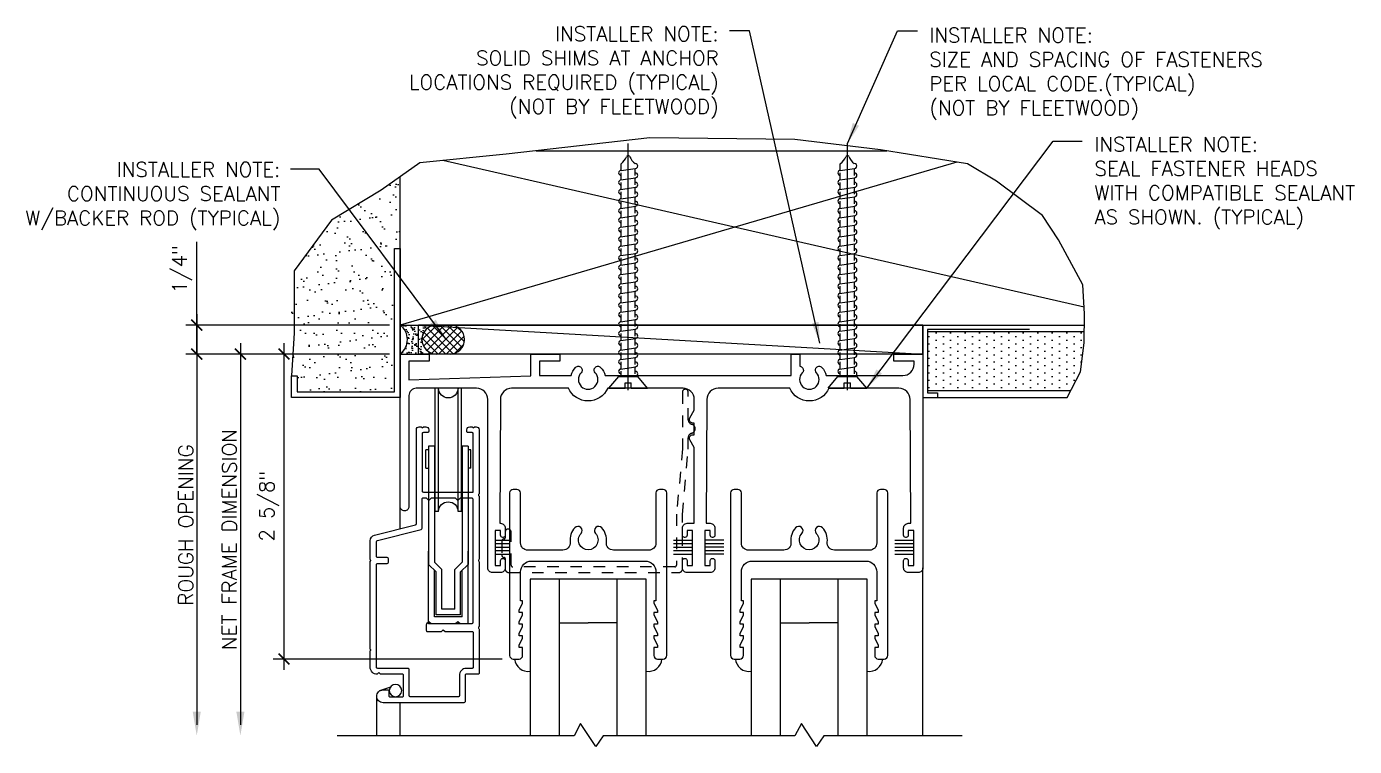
# Model space of a CAD drawing. Extents: x -7 to 195, y 34 to 158.
# Drawn here: x -7.38 to 4.05, y 51.05 to 57.25 of the extents above; entities that cross this region are included whole.
import ezdxf

# ---------------------------------------------------------------- set-up
doc = ezdxf.new("R2010")
doc.units = 0
doc.header["$MEASUREMENT"] = 0
doc.linetypes.add('PHANTOM', pattern=[2.5, 1.25, -0.25, 0.25, -0.25, 0.25, -0.25])
doc.layers.get('0').update_dxf_attribs({"linetype": 'CONTINUOUS'})
doc.layers.get('Defpoints').update_dxf_attribs({"linetype": 'CONTINUOUS'})
for name, color, linetype in [('BREAK', 6, 'CONTINUOUS'), ('DIM', 7, 'CONTINUOUS'), ('FRAME', 1, 'CONTINUOUS'), ('GASKET', 1, 'CONTINUOUS'), ('HATCH', 7, 'CONTINUOUS'), ('MISC', 7, 'CONTINUOUS'), ('SCREEN', 5, 'CONTINUOUS'), ('SEALANT', 1, 'CONTINUOUS'), ('TEXT', 7, 'CONTINUOUS'), ('VENT', 5, 'CONTINUOUS')]:
    doc.layers.add(name, color=color, linetype=linetype)
doc.styles.add('SIMPLEX1', font='simplex.shx')
doc.styles.get("Standard").update_dxf_attribs({"font": 'romans.shx'})
doc.dimstyles.new('1X1', dxfattribs={"dimtxt": 0.125, "dimasz": 0.09375, "dimexe": 0.09375, "dimexo": 0.09375, "dimgap": 0.032, "dimtad": 1, "dimdec": 4, "dimzin": 11, "dimdsep": 46, "dimlunit": 4, "dimtxsty": 'Standard', "dimblk1": 'ARCHTICK', "dimblk2": 'ARCHTICK', "dimsah": 1, "dimcen": 0.09, "dimdle": 0.09375, "dimadec": 0, "dimazin": 0, "dimtfac": 1, "dimtdec": 4, "dimtofl": 0, "dimtmove": 0, "dimatfit": 3, "dimldrblk": 'ARCHTICK', "dimfxl": 0, "dimfrac": 2, "dimtolj": 1, "dimtzin": 0, "dimarcsym": 0})
doc.dimstyles.new('1X1T-A', dxfattribs={"dimtxt": 0.125, "dimasz": 0.09375, "dimexe": 0.09375, "dimexo": 0.09375, "dimgap": 0.032, "dimtad": 1, "dimdec": 5, "dimdsep": 46, "dimlunit": 4, "dimtxsty": 'SIMPLEX1', "dimblk1": 'ARCHTICK', "dimblk2": 'ARROW', "dimsah": 1, "dimcen": 0.03, "dimdle": 0.09375, "dimse2": 1, "dimadec": 0, "dimazin": 0, "dimtfac": 1, "dimtdec": 4, "dimtofl": 0, "dimtmove": 0, "dimatfit": 3, "dimldrblk": 'ARCHTICK', "dimfxl": 0, "dimfrac": 2, "dimtolj": 1, "dimtzin": 0, "dimarcsym": 0})
doc.dimstyles.get("Standard").update_dxf_attribs({"dimtxt": 0.18, "dimasz": 0.18, "dimexe": 0.18, "dimexo": 0.0625, "dimgap": 0.09, "dimtad": 0, "dimtih": 1, "dimtoh": 1, "dimdec": 4, "dimzin": 0, "dimdsep": 46, "dimtxsty": 'Standard', "dimcen": 0.09, "dimadec": 0, "dimazin": 0, "dimtfac": 1, "dimtdec": 4, "dimtofl": 0, "dimtmove": 0, "dimatfit": 3, "dimfxl": 0, "dimtolj": 1, "dimtzin": 0, "dimarcsym": 0})

# ---------------------------------------------------------------- blocks, each defined once
blk = doc.blocks.new('_ARCHTICK')
at = {"color": 0, "linetype": 'ByBlock', "const_width": 0.15}
blk.add_lwpolyline([(-0.5, -0.5), (0.5, 0.5)], dxfattribs=at)
blk = doc.blocks.new('ARROW')
at = {"color": 0, "linetype": 'ByBlock'}
blk.add_solid([(-2.2, -0.37), (-2.2, 0.37), (0, 0)], dxfattribs=at)
at = {"layer": 'Defpoints', "color": 0, "linetype": 'ByBlock'}
blk.add_point((0, 0), dxfattribs=at)
blk = doc.blocks.new('*D42')
at = {"layer": 'Defpoints', "color": 0}
for p in [(-4.164, 54.427), (-5.541, 51.142), (-4.707, 51.142)]:
    blk.add_point(p, dxfattribs=at)
at = {"layer": 'DIM', "color": 0, "lineweight": -2}
for p, q in [((-5.541, 54.521), (-5.541, 51.236)), ((-4.258, 54.427), (-5.635, 54.427))]:
    blk.add_line(p, q, dxfattribs=at)
at = {"layer": 'DIM', "color": 0, "lineweight": -2, "xscale": 0.09375, "yscale": 0.09375, "zscale": 0.09375}
for name, p, rotation in [('_ARCHTICK', (-5.541, 54.427), 90), ('ARROW', (-5.541, 51.142), 270)]:
    blk.add_blockref(name, p, dxfattribs=dict(at, rotation=rotation))
at = {"layer": 'DIM', "color": 0, "insert": (-5.636, 52.831), "char_height": 0.125, "attachment_point": 5, "rotation": 90}
blk.add_mtext('\\A1;NET FRAME DIMENSION', dxfattribs=at)
blk = doc.blocks.new('*D43')
at = {"layer": 'Defpoints', "color": 0}
for p in [(-4.164, 54.677), (-5.917, 51.142), (-4.707, 51.142)]:
    blk.add_point(p, dxfattribs=at)
at = {"layer": 'DIM', "color": 0, "lineweight": -2}
for p, q in [((-4.258, 54.677), (-6.011, 54.677)), ((-5.917, 54.771), (-5.917, 51.236))]:
    blk.add_line(p, q, dxfattribs=at)
at = {"layer": 'DIM', "color": 0, "lineweight": -2, "xscale": 0.09375, "yscale": 0.09375, "zscale": 0.09375}
for name, p, rotation in [('_ARCHTICK', (-5.917, 54.677), 90), ('ARROW', (-5.917, 51.142), 270)]:
    blk.add_blockref(name, p, dxfattribs=dict(at, rotation=rotation))
at = {"layer": 'DIM', "color": 0, "insert": (-6.011, 52.956), "char_height": 0.125, "attachment_point": 5, "rotation": 90}
blk.add_mtext('\\A1;ROUGH OPENING', dxfattribs=at)
blk = doc.blocks.new('*D44')
at = {"layer": 'Defpoints', "color": 0}
for p in [(-4.164, 54.427), (-5.166, 51.802), (-3.192, 51.802)]:
    blk.add_point(p, dxfattribs=at)
at = {"layer": 'DIM', "color": 0, "lineweight": -2}
for p, q in [((-5.166, 54.521), (-5.166, 51.709)), ((-4.258, 54.427), (-5.26, 54.427)), ((-3.286, 51.802), (-5.26, 51.802))]:
    blk.add_line(p, q, dxfattribs=at)
at = {"layer": 'DIM', "color": 0, "lineweight": -2, "xscale": 0.09375, "yscale": 0.09375, "zscale": 0.09375}
for p, rotation in [((-5.166, 54.427), 90), ((-5.166, 51.802), 270)]:
    blk.add_blockref('_ARCHTICK', p, dxfattribs=dict(at, rotation=rotation))
at = {"layer": 'DIM', "color": 0, "insert": (-5.293, 53.119), "char_height": 0.125, "attachment_point": 5, "rotation": 90}
blk.add_mtext('\\A1;2 5/8"', dxfattribs=at)
blk = doc.blocks.new('*D45')
at = {"layer": 'Defpoints', "color": 0}
for p in [(-4.164, 54.677), (-5.917, 54.427), (-4.164, 54.427)]:
    blk.add_point(p, dxfattribs=at)
at = {"layer": 'DIM', "color": 0, "lineweight": -2}
for p, q in [((-5.917, 54.677), (-5.917, 55.393)), ((-4.258, 54.677), (-6.011, 54.677)), ((-5.917, 54.427), (-5.917, 54.771)), ((-4.258, 54.427), (-6.011, 54.427))]:
    blk.add_line(p, q, dxfattribs=at)
at = {"layer": 'DIM', "color": 0, "lineweight": -2, "xscale": 0.09375, "yscale": 0.09375, "zscale": 0.09375}
for p, rotation in [((-5.917, 54.677), 90), ((-5.917, 54.427), 270)]:
    blk.add_blockref('_ARCHTICK', p, dxfattribs=dict(at, rotation=rotation))
at = {"layer": 'DIM', "color": 0, "insert": (-6.044, 55.158), "char_height": 0.125, "attachment_point": 5, "rotation": 90}
blk.add_mtext('\\A1;1/4"', dxfattribs=at)
blk = doc.blocks.new('Flat_HD_#8x2p00')
for p, q in [((-0.027, 0.043), (-0.166, 0.043)), ((-0.166, 0.043), (-0.082, -0.057)), ((-0.027, 0.043), (-0.027, -0.002)), ((0, 0.06), (0, -2.063)), ((0.166, 0.043), (0.027, 0.043)), ((0.027, 0.043), (0.027, -0.002)), ((0.166, 0.043), (0.082, -0.057)), ((0.082, -0.057), (-0.082, -0.057)), ((0.027, -0.002), (-0.027, -0.002)), ((0.061, -1.831), (-0.061, -1.849))]:
    blk.add_line(p, q)
at = {"linetype": 'Continuous'}
for p, q in [((-0.044, -0.057), (-0.065, -0.06)), ((-0.061, -0.057), (-0.061, -0.059)), ((-0.061, -0.08), (-0.061, -0.141)), ((0.061, -0.057), (0.061, -0.102)), ((0.065, -0.122), (-0.065, -0.141)), ((0.065, -0.204), (-0.065, -0.222)), ((-0.061, -0.162), (-0.061, -0.222)), ((0.061, -0.123), (0.061, -0.183)), ((0.061, -0.204), (0.061, -0.264)), ((0.065, -0.285), (-0.065, -0.304)), ((-0.061, -0.243), (-0.061, -0.303)), ((-0.061, -0.324), (-0.061, -0.385)), ((0.061, -0.286), (0.061, -0.346)), ((0.065, -0.366), (-0.065, -0.385)), ((0.065, -0.448), (-0.065, -0.466)), ((-0.061, -0.406), (-0.061, -0.466)), ((0.061, -0.367), (0.061, -0.427)), ((0.061, -0.448), (0.061, -0.508)), ((0.065, -0.529), (-0.065, -0.548)), ((-0.061, -0.487), (-0.061, -0.547)), ((-0.061, -0.569), (-0.061, -0.629)), ((0.061, -0.53), (0.061, -0.59)), ((0.065, -0.61), (-0.065, -0.629)), ((-0.061, -0.65), (-0.061, -0.71)), ((0.061, -0.611), (0.061, -0.671)), ((0.065, -0.692), (-0.065, -0.71)), ((0.065, -0.773), (-0.065, -0.792)), ((-0.061, -0.731), (-0.061, -0.791)), ((0.061, -0.692), (0.061, -0.752)), ((0.061, -0.774), (0.061, -0.834)), ((0.065, -0.854), (-0.065, -0.873)), ((-0.061, -0.813), (-0.061, -0.873)), ((-0.061, -0.894), (-0.061, -0.954)), ((0.061, -0.855), (0.061, -0.915)), ((0.065, -0.936), (-0.065, -0.954)), ((0.065, -1.017), (-0.065, -1.036)), ((-0.061, -0.975), (-0.061, -1.036)), ((0.061, -0.936), (0.061, -0.996)), ((0.061, -1.018), (0.061, -1.078)), ((0.065, -1.098), (-0.065, -1.117)), ((-0.061, -1.057), (-0.061, -1.117)), ((-0.061, -1.138), (-0.061, -1.198)), ((0.061, -1.099), (0.061, -1.159)), ((0.065, -1.18), (-0.065, -1.199)), ((-0.061, -1.219), (-0.061, -1.28)), ((0.061, -1.18), (0.061, -1.24)), ((0.065, -1.261), (-0.065, -1.28)), ((0.065, -1.342), (-0.065, -1.361)), ((-0.061, -1.301), (-0.061, -1.361)), ((0.061, -1.262), (0.061, -1.322)), ((0.061, -1.343), (0.061, -1.403)), ((0.065, -1.424), (-0.065, -1.443)), ((-0.061, -1.382), (-0.061, -1.442)), ((-0.061, -1.463), (-0.061, -1.524)), ((0.061, -1.424), (0.061, -1.484)), ((0.065, -1.505), (-0.065, -1.524)), ((0.065, -1.587), (-0.065, -1.605)), ((-0.061, -1.545), (-0.061, -1.605)), ((0.061, -1.506), (0.061, -1.566)), ((0.061, -1.587), (0.061, -1.647)), ((0.065, -1.668), (-0.065, -1.687)), ((-0.061, -1.626), (-0.061, -1.686)), ((-0.061, -1.707), (-0.061, -1.768)), ((0.061, -1.669), (0.061, -1.728)), ((0.065, -1.749), (-0.065, -1.768)), ((-0.061, -1.789), (-0.061, -1.849)), ((0.061, -1.75), (0.061, -1.81)), ((0.061, -1.831), (0.061, -1.889)), ((-0.006, -1.957), (0.006, -1.957))]:
    blk.add_line(p, q, dxfattribs=at)
for centre, radius, start, end in [((-0.061, -0.08), 0.0211, 90, 270), ((-0.061, -0.08), 0.0211, 90, 270), ((0.061, -0.102), 0.0211, 270, 90), ((-0.061, -0.162), 0.0211, 90, 270), ((-0.061, -0.162), 0.0211, 90, 270), ((-0.061, -0.243), 0.0211, 90, 270), ((0.061, -0.183), 0.0211, 270, 90), ((-0.061, -0.324), 0.0211, 90, 270), ((-0.061, -0.324), 0.0211, 90, 270), ((0.061, -0.264), 0.0211, 270, 90), ((0.061, -0.346), 0.0211, 270, 90), ((-0.061, -0.406), 0.0211, 90, 270), ((0.061, -0.427), 0.0211, 270, 90), ((-0.061, -0.487), 0.0211, 90, 270), ((-0.061, -0.569), 0.0211, 90, 270), ((-0.061, -0.569), 0.0211, 90, 270), ((0.061, -0.508), 0.0211, 270, 90), ((0.061, -0.59), 0.0211, 270, 90), ((-0.061, -0.65), 0.0211, 90, 270), ((-0.061, -0.65), 0.0211, 90, 270), ((0.061, -0.671), 0.0211, 270, 90), ((-0.061, -0.731), 0.0211, 90, 270), ((-0.061, -0.813), 0.0211, 90, 270), ((-0.061, -0.813), 0.0211, 90, 270), ((0.061, -0.752), 0.0211, 270, 90), ((-0.061, -0.894), 0.0211, 90, 270), ((0.061, -0.834), 0.0211, 270, 90), ((0.061, -0.915), 0.0211, 270, 90), ((-0.061, -0.975), 0.0211, 90, 270), ((-0.061, -0.975), 0.0211, 90, 270), ((0.061, -0.996), 0.0211, 270, 90), ((-0.061, -1.057), 0.0211, 90, 270), ((-0.061, -1.138), 0.0211, 90, 270), ((-0.061, -1.138), 0.0211, 90, 270), ((0.061, -1.078), 0.0211, 270, 90), ((0.061, -1.159), 0.0211, 270, 90), ((-0.061, -1.219), 0.0211, 90, 270), ((0.061, -1.24), 0.0211, 270, 90), ((-0.061, -1.301), 0.0211, 90, 270), ((-0.061, -1.301), 0.0211, 90, 270), ((-0.061, -1.382), 0.0211, 90, 270), ((0.061, -1.322), 0.0211, 270, 90), ((-0.061, -1.463), 0.0211, 90, 270), ((-0.061, -1.463), 0.0211, 90, 270), ((0.061, -1.403), 0.0211, 270, 90), ((0.061, -1.484), 0.0211, 270, 90), ((-0.061, -1.545), 0.0211, 90, 270), ((0.061, -1.566), 0.0211, 270, 90), ((-0.061, -1.626), 0.0211, 90, 270), ((-0.061, -1.626), 0.0211, 90, 270), ((-0.061, -1.707), 0.0211, 90, 270), ((0.061, -1.647), 0.0211, 270, 90), ((0.061, -1.728), 0.0211, 270, 90), ((-0.061, -1.789), 0.0211, 90, 270), ((-0.061, -1.789), 0.0211, 90, 270), ((0.061, -1.81), 0.0211, 270, 90), ((-0.061, -1.87), 0.0211, 90, 276.2091), ((-0.137, -1.996), 0.131, 20.7051, 53.331), ((0.137, -1.996), 0.131, 125.4362, 159.2949), ((-0.006, -1.948), 0.00861, 191.7651, 270), ((0.006, -1.948), 0.00861, 270, 348.2349)]:
    blk.add_arc(centre, radius, start, end, dxfattribs=at)
blk = doc.blocks.new('5 POINT SEAL')
at = {"color": 7}
for p, q in [((-1.292, -6.081), (-1.458, -6.081)), ((-1.292, -6.111), (-1.458, -6.111)), ((-1.292, -6.141), (-1.458, -6.141)), ((-1.292, -6.171), (-1.458, -6.171)), ((-1.292, -6.201), (-1.458, -6.201))]:
    blk.add_line(p, q, dxfattribs=at)
blk = doc.blocks.new('ROLLER')
for p, q in [((1.1712, 4.4135), (1.0862, 4.4135)), ((1.0862, 4.4135), (1.0862, 4.2572)), ((1.1712, 4.4135), (1.1712, 4.2572)), ((1.1587, 4.398), (1.0987, 4.398)), ((1.0987, 4.398), (1.0987, 4.298)), ((1.1025, 4.3942), (1.1025, 4.3017)), ((1.155, 4.3942), (1.1025, 4.3942)), ((1.115, 4.3817), (1.115, 4.2965)), ((1.1425, 4.3817), (1.115, 4.3817)), ((1.1425, 4.3817), (1.1425, 4.2965)), ((1.155, 4.3942), (1.155, 4.3017)), ((1.1587, 4.398), (1.1587, 4.298)), ((1.0862, 4.2855), (1.1025, 4.3017)), ((1.0987, 4.2803), (1.115, 4.2965)), ((1.1587, 4.2803), (1.1425, 4.2965)), ((1.1712, 4.2855), (1.155, 4.3017)), ((1.0862, 4.0311), (1.0862, 4.2855)), ((1.0987, 4.0311), (1.0987, 4.2803)), ((1.1587, 4.0311), (1.1587, 4.2803)), ((1.1712, 4.0311), (1.1712, 4.2855)), ((1.1002, 4.1717), (1.1002, 3.9062)), ((1.1077, 4.1717), (1.1002, 4.1717)), ((1.1077, 4.1717), (1.1077, 3.9062)), ((1.1497, 4.1717), (1.1497, 3.9062)), ((1.1572, 4.1717), (1.1497, 4.1717)), ((1.1572, 4.1717), (1.1572, 3.9062)), ((1.0862, 4.0945), (1.0862, 4.1252)), ((1.0987, 4.0907), (1.0987, 4.1252)), ((1.1587, 4.0907), (1.1587, 4.1252)), ((1.1712, 4.0907), (1.1712, 4.1252)), ((1.08, 4.0782), (1.08, 4.0389)), ((1.08, 4.0782), (1.0862, 4.0782)), ((1.1775, 4.0782), (1.1712, 4.0782)), ((1.1775, 4.0782), (1.1775, 4.0389)), ((1.0862, 4.0389), (1.08, 4.0389)), ((1.0987, 4.0311), (1.0862, 4.0311)), ((1.1712, 4.0311), (1.1587, 4.0311)), ((1.1775, 4.0389), (1.1712, 4.0389)), ((1.1077, 3.9062), (1.1002, 3.9062)), ((1.1572, 3.9062), (1.1497, 3.9062))]:
    blk.add_line(p, q)
for centre, start, end in [((1.1287, 4.1717), 180, 360), ((1.1287, 3.9062), 0, 180)]:
    blk.add_arc(centre, 0.021, start, end)
blk = doc.blocks.new('3000 SCREEN WITH ROLLER')
blk.add_line((-0.499, 2.488), (-0.592, 2.522))
for points in [[(0.205, 0.298), (0.169, 0.298, 0.414214), (0.159, 0.288), (0.159, 0.273, 0.414214), (0.184, 0.248), (0.205, 0.248), (0.215, 0.258), (0.225, 0.248), (0.24, 0.248, 0.414214), (0.265, 0.273), (0.265, 0.824, 0.213422), (0.261, 0.831, -0.447214), (0.261, 0.839, 0.213422), (0.265, 0.846), (0.265, 1.388, 0.213422), (0.261, 1.395, -0.447214), (0.261, 1.403, 0.213422), (0.265, 1.41), (0.265, 1.966, 0.213422), (0.261, 1.974, -0.447214), (0.261, 1.981, 0.213422), (0.265, 1.989), (0.265, 2.368, 0.414214), (0.255, 2.378), (0.155, 2.378, -0.414214), (0.145, 2.388), (0.145, 2.613, 0.414214), (0.135, 2.623), (-0.562, 2.623, 0.414214), (-0.617, 2.568, 0.414214), (-0.562, 2.513), (-0.522, 2.513, 0.414214), (-0.512, 2.523), (-0.512, 2.563, -0.414214), (-0.502, 2.573), (-0.396, 2.573, -0.414214), (-0.386, 2.563), (-0.386, 2.388, -0.414214), (-0.396, 2.378), (-0.583, 2.378), (-0.598, 2.363), (-0.613, 2.378, 0.414214), (-0.673, 2.318), (-0.673, 2.18, 0.213422), (-0.67, 2.173, -0.447214), (-0.67, 2.165, 0.213422), (-0.673, 2.158), (-0.673, 1.41, 0.213422), (-0.67, 1.403, -0.447214), (-0.67, 1.395, 0.213422), (-0.673, 1.388), (-0.673, 1.229, 0.34382), (-0.635, 1.181), (-0.283, 1.092, -0.34382), (-0.275, 1.082), (-0.275, 0.273, 0.414214), (-0.25, 0.248), (-0.235, 0.248), (-0.225, 0.258), (-0.215, 0.248), (-0.194, 0.248, 0.414214), (-0.169, 0.273), (-0.169, 0.288, 0.414214), (-0.179, 0.298), (-0.215, 0.298, -0.414214), (-0.225, 0.308), (-0.225, 0.8, -0.414214), (-0.215, 0.81), (0.215, 0.81), (0.215, 0.308, -0.414214)], [(0.2, 0.86, 0.414214), (0.21, 0.87), (0.21, 1.935, 0.414214), (0.2, 1.945), (0.101, 1.945), (0.082, 1.926), (0.063, 1.945), (-0.149, 1.945), (-0.168, 1.926), (-0.187, 1.945, -0.198912), (-0.19, 1.952), (-0.19, 2, -0.414214), (-0.18, 2.01), (-0.058, 2.01), (-0.043, 1.995), (-0.028, 2.01), (0.205, 2.01, 0.414214), (0.215, 2.02), (0.215, 2.318, 0.414214), (0.205, 2.328), (0.155, 2.328, -0.414214), (0.095, 2.388), (0.095, 2.563, 0.414214), (0.085, 2.573), (-0.326, 2.573, 0.414214), (-0.336, 2.563), (-0.336, 2.338, -0.414214), (-0.346, 2.328), (-0.608, 2.328, 0.414214), (-0.618, 2.318), (-0.618, 1.434, 0.414214), (-0.608, 1.424), (-0.526, 1.424, -0.414214), (-0.516, 1.414), (-0.516, 1.384, -0.414214), (-0.526, 1.374), (-0.608, 1.374, 0.414214), (-0.618, 1.364), (-0.618, 1.236, 0.34382), (-0.611, 1.226), (-0.233, 1.131, -0.34382), (-0.225, 1.121), (-0.225, 0.87, 0.414214), (-0.215, 0.86), (-0.19, 0.86), (-0.168, 0.882), (-0.146, 0.86), (0.06, 0.86), (0.082, 0.882), (0.104, 0.86)]]:
    blk.add_lwpolyline(points, format="xyb", close=True)
blk.add_circle((-0.455, 2.519), 0.0535)
at = {"xscale": 4, "yscale": 4, "zscale": 4}
blk.add_blockref('ROLLER', (-4.515, -15.709), dxfattribs=at)
blk = doc.blocks.new('3004 STD TOP-RAIL')
at = {"color": 5}
blk.add_lwpolyline([(-0.116, 0.106), (-0.116, 0.106, 0.216769), (-0.156, -0.018, -0.448133), (-0.218, -0.087), (-0.521, -0.087, -0.414214), (-0.583, -0.025), (-0.583, 0.405, 0.414214), (-0.614, 0.436), (-0.646, 0.436, 0.414214), (-0.677, 0.405), (-0.677, -0.993, 0.414214), (-0.646, -1.024), (-0.596, -1.024, 0.414214), (-0.565, -0.993), (-0.565, -0.924), (-0.595, -0.924), (-0.595, -0.904), (-0.565, -0.844), (-0.565, -0.824), (-0.595, -0.824), (-0.595, -0.804), (-0.565, -0.744), (-0.565, -0.724), (-0.595, -0.724), (-0.595, -0.704), (-0.565, -0.644), (-0.565, -0.624), (-0.595, -0.624), (-0.595, -0.604), (-0.565, -0.544), (-0.565, -0.524), (-0.583, -0.524), (-0.583, -0.275, -0.414214), (-0.489, -0.181), (0, -0.181), (0.489, -0.181, -0.414214), (0.583, -0.275), (0.583, -0.524), (0.565, -0.524), (0.565, -0.544), (0.595, -0.604), (0.595, -0.624), (0.565, -0.624), (0.565, -0.644), (0.595, -0.704), (0.595, -0.724), (0.565, -0.724), (0.565, -0.744), (0.595, -0.804), (0.595, -0.824), (0.565, -0.824), (0.565, -0.844), (0.595, -0.904), (0.595, -0.924), (0.565, -0.924), (0.565, -0.993, 0.414214), (0.596, -1.024), (0.646, -1.024, 0.414214), (0.677, -0.993), (0.677, 0.405, 0.414214), (0.646, 0.436), (0.614, 0.436, 0.414214), (0.583, 0.405), (0.583, -0.025, -0.414214), (0.521, -0.087), (0.218, -0.087, -0.448133), (0.156, -0.018, 0.216769), (0.116, 0.106, 0.999998), (0.062, 0.057, -0.651692), (0, -0.084, -0.651692), (-0.062, 0.057, 0.999998), (-0.116, 0.106), (-0.116, 0.106)], format="xyb", dxfattribs=at)

msp = doc.modelspace()

# ---------------------------------------------------------------- hatches: boundary and pattern name
at = {"layer": 'DIM', "linetype": 'Continuous'}
h = msp.add_hatch(dxfattribs=at)
h.set_pattern_fill('AR-SAND', color=256, scale=0.03, angle=-90, style=0)
h.set_pattern_definition([(52.5, (-51.897643, 57.540592), (0.057804713, -0.0018898), [0, -0.0456, 0, -0.051, 0, -0.04875]), (82.5, (-51.89764, 57.54059), (0.08466438, 0.0530933), [0, -0.0246, 0, -0.0411, 0, -0.01575]), (122.5, (-51.897643, 57.50369), (0.00016977, 0.093424256), [0, -0.015, 0, -0.054, 0, -0.0705]), (132.5, (-51.89764, 57.50369), (0.02633027, 0.0901838), [0, -0.0075, 0, -0.0354, 0, -0.0405])])
h.paths.add_polyline_path([(-3.852447, 54.427261), (-4.164447, 54.427261, 0.496), (-4.164447, 54.677261), (-3.852447, 54.677261, 1)])
h = msp.add_hatch(dxfattribs=at)
h.set_pattern_fill('ANSI37', color=256, scale=0.375, style=0)
h.set_pattern_definition([(315, (-51.897643, 57.540592), (-0.03314563, -0.03314563), []), (225, (-51.897643, 57.540592), (-0.03314563, 0.03314563), [])])
edge = h.paths.add_edge_path()
edge.add_arc((-3.852447, 54.552261), 0.125, 90, 270)
edge.add_line((-3.852447, 54.427261), (-3.735509, 54.427261))
edge.add_arc((-3.735509, 54.552261), 0.125, 270, 450)
edge.add_line((-3.735509, 54.677261), (-3.852447, 54.677261))
at = {"layer": 'HATCH'}
h = msp.add_hatch(dxfattribs=at)
h.set_pattern_fill('AR-SAND', color=256, scale=0.1, angle=180, style=0)
h.set_pattern_definition([(217.5, (-3.90306, 38.32163), (0.0062993, -0.1926824), [0, -0.152, 0, -0.17, 0, -0.1625]), (187.5, (-3.90306, 38.32163), (-0.1769777, -0.2822146), [0, -0.082, 0, -0.137, 0, -0.0525]), (147.5, (-3.78006, 38.32163), (-0.3114142, -0.0005659), [0, -0.05, 0, -0.18, 0, -0.235]), (137.5, (-3.78006, 38.32163), (-0.3006127, -0.0877676), [0, -0.025, 0, -0.118, 0, -0.135])])
edge = h.paths.add_edge_path()
edge.add_line((-4.548209, 55.704259), (-4.755751, 55.57913))
edge.add_line((-4.755751, 55.57913), (-5.077007, 55.142569))
edge.add_line((-5.077007, 55.142569), (-5.101977, 54.930773))
edge.add_line((-5.101977, 54.930773), (-5.077007, 54.849099))
edge.add_line((-5.077007, 54.849099), (-5.101977, 54.771962))
edge.add_line((-5.101977, 54.771962), (-5.077007, 54.710706))
edge.add_line((-5.077007, 54.710706), (-5.092867, 54.658977))
edge.add_line((-5.092867, 54.658977), (-5.076978, 54.611334))
edge.add_line((-5.076978, 54.611334), (-5.097407, 54.525122))
edge.add_line((-5.097407, 54.525122), (-5.070168, 54.450254))
edge.add_line((-5.070168, 54.450254), (-5.106487, 54.377654))
edge.add_line((-5.106487, 54.377654), (-5.070168, 54.29598))
edge.add_line((-5.070168, 54.29598), (-5.101947, 54.239261))
edge.add_line((-5.101947, 54.239261), (-5.051947, 54.239261))
edge.add_line((-5.051947, 54.239261), (-5.051947, 54.102261))
edge.add_line((-5.051947, 54.102261), (-4.214447, 54.102261))
edge.add_line((-4.214447, 54.102261), (-4.214447, 55.335721))
edge.add_line((-4.214447, 55.335721), (-4.164447, 55.335721))
edge.add_line((-4.164447, 55.335721), (-4.164447, 55.953802))
edge.add_line((-4.164447, 55.953802), (-4.32794, 55.83706))
edge.add_arc((-4.383821, 55.695063), 0.152597, 68.5186123, 178.5186122)
edge.add_arc((-4.604089, 55.562262), 0.152597, 63.6534367, 68.5186123)
h = msp.add_hatch(dxfattribs=at)
h.set_pattern_fill('DOTS', color=256, angle=450, style=0)
h.set_pattern_definition([(90, (15.45028, 50.109276), (-0.0625, 0.03125), [0, -0.0625])])
h.paths.add_polyline_path([(1.726383, 54.522765), (1.726998, 54.617261), (0.377286, 54.617261), (0.377286, 54.112261), (1.609759, 54.112261), (1.692632, 54.275053)])

# ---------------------------------------------------------------- linework, layer by layer
at = {"color": 7}
for p, q in [((-3.222279, 52.82326), (-3.350283, 52.82326)), ((-3.222279, 52.79326), (-3.350283, 52.79326)), ((-3.222279, 52.76326), (-3.350283, 52.76326)), ((-3.222279, 52.73326), (-3.350283, 52.73326)), ((-3.222279, 52.70326), (-3.350283, 52.70326)), ((-2.545444, 52.489761), (-3.045444, 52.489761)), ((-3.045444, 52.489761), (-3.045444, 51.14194)), ((-2.795444, 52.489761), (-2.795444, 51.14194)), ((-2.045444, 52.489761), (-2.545444, 52.489761)), ((-2.295444, 51.14194), (-2.295444, 52.489761)), ((-2.045444, 51.14194), (-2.045444, 52.489761)), ((-0.643452, 52.489761), (-1.143452, 52.489761)), ((-1.143452, 52.489761), (-1.143452, 51.14194)), ((-0.893452, 52.489761), (-0.893452, 51.14194)), ((-0.143452, 52.489761), (-0.643452, 52.489761)), ((-0.393452, 51.14194), (-0.393452, 52.489761)), ((-0.143452, 51.14194), (-0.143452, 52.489761)), ((-2.795444, 52.114761), (-2.545444, 52.114761)), ((-2.295444, 52.114761), (-2.545444, 52.114761)), ((-0.893452, 52.114761), (-0.643452, 52.114761)), ((-0.393452, 52.114761), (-0.643452, 52.114761))]:
    msp.add_line(p, q, dxfattribs=at)
at = {"linetype": 'PHANTOM', "ltscale": 0.05}
msp.add_lwpolyline([(-1.734251, 53.612692), (-1.784448, 53.048481), (-1.784448, 52.611262, -0.414213562), (-1.799448, 52.596262), (-3.195448, 52.596262, -0.414213562), (-3.210448, 52.611262), (-3.210448, 52.896262, 0.414213562), (-3.235448, 52.921262), (-3.235448, 52.921262, 0.414213562), (-3.260448, 52.896262), (-3.260448, 52.846262, -0.414213562), (-3.270448, 52.836262, 0.414213562), (-3.290448, 52.816262), (-3.290448, 52.696262, 0.414213562), (-3.270448, 52.676262), (-3.270448, 52.676262, -0.414213562), (-3.260448, 52.666262), (-3.260448, 52.577262, 0.414213562), (-3.229448, 52.546262), (-1.765448, 52.546262, 0.414213562), (-1.734448, 52.577262), (-1.734448, 53.046262), (-1.684448, 53.608262), (-1.684448, 53.706802, -0.341998713), (-1.654448, 53.745532, 0.341998713), (-1.624448, 53.784262, 0.341998713), (-1.654448, 53.822991, -0.341998713), (-1.684448, 53.861721), (-1.684448, 54.099262, 0.414213562), (-1.709448, 54.124262), (-1.709448, 54.124262, 0.414213562), (-1.734448, 54.099262), (-1.734448, 53.610481)], format="xyb", dxfattribs=at)
for centre, start, end in [((-3.064085, 51.811616), 184.6226646, 279.2410418), ((-2.026804, 51.811616), 260.7589582, 355.3773354), ((-1.162093, 51.811616), 184.6226646, 279.2410418), ((-0.124811, 51.811616), 260.7589582, 355.3773354)]:
    msp.add_arc(centre, 0.116077, start, end)
at = {"layer": 'BREAK'}
msp.add_lwpolyline([(0.674429, 51.14194), (-0.515523, 51.14194), (-0.579199, 51.049678), (-0.709712, 51.246206), (-0.765523, 51.14194), (-1.889718, 51.14194), (-2.417516, 51.14194), (-2.481191, 51.049678), (-2.611704, 51.246206), (-2.667516, 51.14194), (-4.706778, 51.14194)], dxfattribs=at)
at = {"layer": 'FRAME'}
for p, q in [((0.335553, 51.14194), (0.335553, 52.586261)), ((-4.164447, 51.141598), (-4.164447, 51.426165))]:
    msp.add_line(p, q, dxfattribs=at)
msp.add_lwpolyline([(0.233198, 52.970261), (0.227103, 54.036815, 0.412541), (0.130105, 54.133261), (-0.472333, 54.133261, -0.650444), (-0.810563, 54.133261), (-1.42703, 54.133261, 0.412452), (-1.524028, 54.036845), (-1.530448, 52.970261), (-1.494448, 52.970261, -0.414214), (-1.454448, 52.930261), (-1.454448, 52.867261, -0.414214), (-1.473448, 52.848261), (-1.475448, 52.848261, -0.414214), (-1.494448, 52.867261), (-1.494448, 52.908261), (-1.541448, 52.908261), (-1.541448, 52.608261), (-1.494448, 52.608261), (-1.494448, 52.649261, -0.414214), (-1.475448, 52.668261), (-1.473448, 52.668261, -0.414214), (-1.454448, 52.649261), (-1.454448, 52.586261, -0.414214), (-1.494448, 52.546261), (-1.694448, 52.546261, -0.414214), (-1.734448, 52.586261), (-1.734448, 52.649261, -0.414214), (-1.715448, 52.668261), (-1.713448, 52.668261, -0.414214), (-1.694448, 52.649261), (-1.694448, 52.608261), (-1.647448, 52.608261), (-1.647448, 52.908261), (-1.694448, 52.908261), (-1.694448, 52.867261, -0.414214), (-1.713448, 52.848261), (-1.715448, 52.848261, -0.414214), (-1.734448, 52.867261), (-1.734448, 52.930261, -0.414214), (-1.694448, 52.970261), (-1.632448, 52.970261), (-1.632448, 53.622313), (-1.670429, 53.688097, -0.57735), (-1.644448, 53.733097), (-1.632448, 53.733097), (-1.632448, 53.833097), (-1.644448, 53.833097, -0.57735), (-1.670429, 53.878097), (-1.632448, 53.943882), (-1.632448, 54.036261, 0.414214), (-1.729448, 54.133261), (-2.377333, 54.133261, -0.650444), (-2.715563, 54.133261), (-3.205001, 54.133261, 0.412541), (-3.301999, 54.036815), (-3.308094, 52.970261), (-3.300448, 52.970261, -0.414214), (-3.260448, 52.930261), (-3.260448, 52.867261, -0.414214), (-3.279448, 52.848261), (-3.281448, 52.848261, -0.414214), (-3.300448, 52.867261), (-3.300448, 52.908261), (-3.347448, 52.908261), (-3.347448, 52.608261), (-3.300448, 52.608261), (-3.300448, 52.649261, -0.414214), (-3.281448, 52.668261), (-3.279448, 52.668261, -0.414214), (-3.260448, 52.649261), (-3.260448, 52.586261, -0.414214), (-3.300448, 52.546261), (-3.370448, 52.546261, -0.414214), (-3.410448, 52.586261), (-3.410448, 54.036261, 0.414214), (-3.507448, 54.133261), (-4.026448, 54.133261, 0.414214), (-4.089448, 54.070261), (-4.089448, 53.114261, -0.414214), (-4.126448, 53.077261), (-4.127448, 53.077261, -0.414214), (-4.164448, 53.114261), (-4.164448, 54.427261), (-3.914448, 54.427261), (-3.914448, 54.365261), (-4.089448, 54.365261), (-4.089448, 54.205832), (-3.039448, 54.239832), (-3.039448, 54.427261), (-2.789448, 54.427261), (-2.789448, 54.365261), (-2.964448, 54.365261), (-2.964448, 54.242261), (-2.692544, 54.242261, -0.136824), (-2.653866, 54.312958, -0.497138), (-2.603237, 54.306623), (-2.602197, 54.304822, -0.33453), (-2.606886, 54.266598, 2.355087), (-2.48601, 54.266598, -0.33453), (-2.490699, 54.304822), (-2.489659, 54.306623, -0.497138), (-2.43903, 54.312958, -0.136824), (-2.400352, 54.242261), (-0.798448, 54.242261), (-0.798448, 54.427261), (-0.723448, 54.427261), (-0.723448, 54.322525, -0.247085), (-0.698237, 54.306623), (-0.697197, 54.304822, -0.33453), (-0.701886, 54.266598, 2.355087), (-0.58101, 54.266598, -0.33453), (-0.585699, 54.304822), (-0.584659, 54.306623, -0.497138), (-0.53403, 54.312958, -0.136824), (-0.495352, 54.242261), (0.163552, 54.242261, 0.414214), (0.260552, 54.339261), (0.260552, 54.365261), (0.085552, 54.365261), (0.085552, 54.427261), (0.335552, 54.427261), (0.335552, 52.586261, -0.414214), (0.295552, 52.546261), (0.210552, 52.546261, -0.414214), (0.170552, 52.586261), (0.170552, 52.649261, -0.414214), (0.189552, 52.668261), (0.191552, 52.668261, -0.414214), (0.210552, 52.649261), (0.210552, 52.608261), (0.257552, 52.608261), (0.257552, 52.908261), (0.210552, 52.908261), (0.210552, 52.867261, -0.414214), (0.191552, 52.848261), (0.189552, 52.848261, -0.414214), (0.170552, 52.867261), (0.170552, 52.930261, -0.414214), (0.210552, 52.970261)], format="xyb", close=True, dxfattribs=at)
at = {"layer": 'GASKET'}
msp.add_lwpolyline([(0.335553, 54.427261), (0.337286, 54.677049), (-4.007977, 54.677049), (0.335553, 54.427261), (-4.007977, 54.427261), (-4.007977, 54.677049)], dxfattribs=at)
at = {"layer": 'HATCH'}
for p, q in [((-2.995169, 56.177261), (0.025947, 56.177261)), ((0.628848, 56.080339), (-4.164447, 54.677261)), ((1.724457, 54.829876), (-3.797773, 56.093366)), ((-4.164447, 54.052261), (-4.164447, 55.953802)), ((-4.164447, 54.677261), (1.727389, 54.677261)), ((0.337286, 54.677261), (0.337286, 54.052261)), ((0.337286, 54.677261), (0.337286, 54.052261)), ((1.255394, 54.637261), (0.377286, 54.637261)), ((0.377286, 54.637261), (0.377286, 54.092261)), ((1.726998, 54.617261), (0.377286, 54.617261)), ((0.377286, 54.112261), (1.609759, 54.112261)), ((0.377286, 54.092261), (0.462286, 54.092261)), ((0.462286, 54.092261), (0.462286, 54.052261)), ((0.337286, 54.052261), (1.579215, 54.052261))]:
    msp.add_line(p, q, dxfattribs=at)
msp.add_lwpolyline([(-4.214447, 54.102261), (-4.214447, 55.335721), (-4.164447, 55.335721), (-4.164447, 54.052261), (-5.101947, 54.052261), (-5.101947, 54.239261), (-5.051947, 54.239261), (-5.051947, 54.102261)], close=True, dxfattribs=at)
at = {"layer": 'MISC'}
msp.add_line((-4.164447, 52.924284), (-4.164447, 53.115261), dxfattribs=at)
msp.add_lwpolyline([(1.579215, 54.052261), (1.692632, 54.275053), (1.726383, 54.522765), (1.72801, 54.772759), (1.712486, 55.022277), (1.504644, 55.411208), (1.367848, 55.620461), (0.971584, 55.916198), (0.721176, 56.065496), (-0.028416, 56.186), (-0.766535, 56.273513), (-2.01604, 56.289595), (-3.252473, 56.147741), (-3.996785, 56.073521), (-4.32794, 55.83706), (-4.755751, 55.57913), (-5.077007, 55.142569), (-5.076978, 54.611334), (-5.101947, 54.239261)], dxfattribs=at)
at = {"layer": 'SCREEN'}
msp.add_line((-4.367626, 51.481164), (-4.367626, 51.141939), dxfattribs=at)
at = {"layer": 'SEALANT'}
for centre, radius, start, end in [((-4.259455, 54.552261), 0.157008, 307.237177, 52.762823), ((-3.852447, 54.552261), 0.125, 90, 270), ((-3.735509, 54.552261), 0.125, 270, 90)]:
    msp.add_arc(centre, radius, start, end, dxfattribs=at)

# ---------------------------------------------------------------- block references
at = {"rotation": 180}
for p in [(-2.20147, 54.176569), (-0.313611, 54.176569)]:
    msp.add_blockref('Flat_HD_#8x2p00', p, dxfattribs=at)
for p in [(-0.352524, 58.90379), (-0.086524, 58.905201), (1.552476, 58.90379)]:
    msp.add_blockref('5 POINT SEAL', p)
at = {"layer": 'VENT', "xscale": -1, "rotation": 180}
msp.add_blockref('3000 SCREEN WITH ROLLER', (-3.750447, 54.04926), dxfattribs=at)
at = {"layer": 'VENT'}
for p in [(-2.545444, 52.826261), (-0.643452, 52.826261)]:
    msp.add_blockref('3004 STD TOP-RAIL', p, dxfattribs=at)

# ---------------------------------------------------------------- texts
at = {"char_height": 0.125}
for s, insert, width, attachment_point in [('INSTALLER NOTE:\\PSOLID SHIMS AT ANCHOR\\PLOCATIONS REQUIRED (TYPICAL)\\P(NOT BY FLEETWOOD)', (-1.421891, 56.850408), 3.28490124, 6), ('INSTALLER NOTE:\\PSIZE AND SPACING OF FASTENERS\\PPER LOCAL CODE.(TYPICAL)\\P(NOT BY FLEETWOOD)', (0.391079, 56.838337), 3.47014729, 4), ('INSTALLER NOTE:\\PSEAL FASTENER HEADS\\PWITH COMPATIBLE SEALANT\\PAS SHOWN. (TYPICAL)', (1.81353, 55.898949), 2.83519012, 4), ('INSTALLER NOTE:\\PCONTINUOUS SEALANT\\PW/BACKER ROD (TYPICAL)', (-5.196835, 55.786522), 2.83519012, 6)]:
    msp.add_mtext(s, dxfattribs=dict(at, insert=insert, width=width, attachment_point=attachment_point))
at = {"layer": 'TEXT', "insert": (-3.852301, 51.597216), "char_height": 0.135, "attachment_point": 9}
msp.add_mtext('\\A1;', dxfattribs=at)

# ---------------------------------------------------------------- dimensions: what is measured, and where the dimension line sits
at = {"layer": 'DIM'}
for base, p1, p2, picture, middle in [((-5.916959, 54.427261), (-4.164447, 54.677261), (-4.164447, 54.427261), '*D45', (-5.916959, 55.158191)), ((-5.166072, 51.802261), (-4.164447, 54.427261), (-3.192449, 51.802261), '*D44', (-5.166072, 53.11893))]:
    dim = msp.add_linear_dim(base=base, p1=p1, p2=p2, angle=90, dimstyle='1X1', dxfattribs=at)
    dim.commit()
    dim.dimension.update_dxf_attribs({"geometry": picture, "text_midpoint": middle, "dimtype": 160})
for base, p1, text, picture, middle in [((-5.916959, 51.14194), (-4.164447, 54.677261), 'ROUGH OPENING', '*D43', (-6.011459, 52.956476)), ((-5.541072, 51.14194), (-4.164447, 54.427261), 'NET FRAME DIMENSION', '*D42', (-5.635572, 52.831475))]:
    dim = msp.add_linear_dim(base=base, p1=p1, p2=(-4.706778, 51.14194), angle=90, text=text, dimstyle='1X1T-A', override={"dimtxsty": 'Standard'}, dxfattribs=at)
    dim.commit()
    dim.dimension.update_dxf_attribs({"geometry": picture, "text_midpoint": middle})

# ---------------------------------------------------------------- leaders
at = {"layer": 'TEXT'}
for points in [[(-0.550384, 54.522071), (-1.1559, 57.208809), (-1.32842, 57.208809)], [(-0.313611, 56.239886), (0.117859, 57.208809), (0.290379, 57.208809)], [(-0.147611, 54.133261), (1.459689, 56.259839), (1.707345, 56.259839)], [(-3.774297, 54.561595), (-4.861803, 56.018348), (-5.10946, 56.018348)]]:
    msp.add_leader(points, dimstyle='Standard', dxfattribs=at)

doc.saveas('drawing.dxf')
